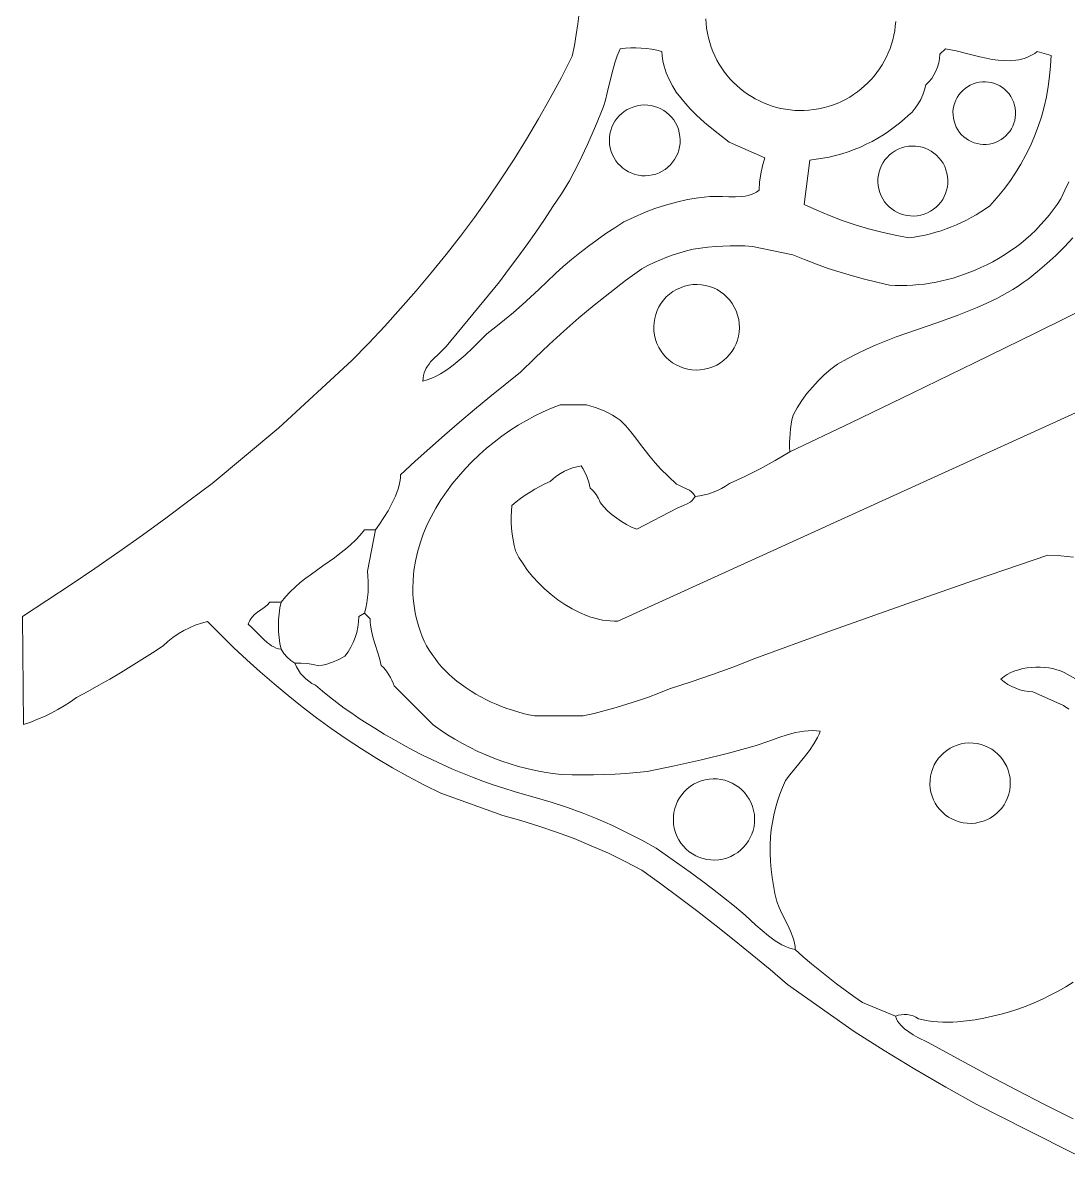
# Model space of a CAD drawing. Header units: inches. Extents: x 37.5 to 70.3, y 17.4 to 61.6.
# Drawn here: x 37.5 to 49.72, y 20.07 to 33.29 of the extents above; entities that cross this region are included whole.
import ezdxf

# ---------------------------------------------------------------- set-up
doc = ezdxf.new("R2010")
doc.units = ezdxf.units.IN
doc.header["$MEASUREMENT"] = 0
doc.layers.add('10_CLOSED_AREAS', color=7, linetype='CONTINUOUS', lineweight=18)
doc.layers.add('20_EXACT_CIRCLES', color=7, linetype='CONTINUOUS', lineweight=18)

msp = doc.modelspace()

# ---------------------------------------------------------------- linework, layer by layer
at = {"layer": '10_CLOSED_AREAS'}
for points in [[(44.006, 33.406), (43.991, 33.28), (43.972, 33.154), (43.95, 33.029), (43.924, 32.904), (43.798, 32.655), (43.667, 32.41), (43.531, 32.169), (43.39, 31.932), (43.245, 31.698), (43.095, 31.468), (42.941, 31.242), (42.782, 31.019), (42.618, 30.799), (42.45, 30.583), (42.278, 30.37), (42.101, 30.159), (41.919, 29.952), (41.733, 29.747), (41.542, 29.545), (41.347, 29.346), (40.495, 28.56), (39.715, 27.91), (39.445, 27.706), (39.173, 27.505), (38.9, 27.306), (38.624, 27.11), (38.346, 26.917), (38.066, 26.727), (37.784, 26.54), (37.5, 26.356), (37.512, 25.093), (37.595, 25.121), (37.676, 25.153), (37.756, 25.187), (37.835, 25.225), (37.912, 25.267), (37.987, 25.311), (38.06, 25.359), (38.132, 25.409), (38.261, 25.479), (38.39, 25.55), (38.518, 25.622), (38.645, 25.697), (38.77, 25.773), (38.895, 25.851), (39.019, 25.93), (39.142, 26.011), (39.198, 26.062), (39.257, 26.108), (39.319, 26.151), (39.383, 26.189), (39.45, 26.222), (39.519, 26.252), (39.59, 26.276), (39.663, 26.295), (39.813, 26.143), (39.966, 25.994), (40.121, 25.849), (40.279, 25.706), (40.439, 25.567), (40.603, 25.431), (40.768, 25.298), (40.937, 25.17), (41.109, 25.045), (41.283, 24.924), (41.46, 24.808), (41.64, 24.695), (41.823, 24.587), (42.009, 24.483), (42.197, 24.384), (42.389, 24.29), (43.114, 24.027), (43.325, 23.97), (43.534, 23.906), (43.741, 23.836), (43.946, 23.759), (44.148, 23.676), (44.348, 23.587), (44.545, 23.491), (44.739, 23.39), (44.959, 23.232), (45.176, 23.071), (45.393, 22.907), (45.607, 22.741), (45.819, 22.573), (46.029, 22.402), (46.237, 22.228), (46.443, 22.053), (47.219, 21.503), (47.573, 21.281), (47.93, 21.066), (48.291, 20.856), (48.656, 20.652), (49.232, 20.358), (49.811, 20.069)], [(49.78, 20.483), (49.447, 20.651), (49.116, 20.821), (48.786, 20.994), (48.079, 21.381), (47.967, 21.436), (47.911, 21.466), (47.858, 21.5), (47.808, 21.537), (47.786, 21.558), (47.765, 21.58), (47.746, 21.603), (47.729, 21.627), (47.714, 21.654), (47.703, 21.682), (47.319, 21.844), (47.216, 21.915), (47.115, 21.988), (47.014, 22.063), (46.915, 22.139), (46.818, 22.217), (46.721, 22.297), (46.626, 22.378), (46.533, 22.461), (46.495, 22.47), (46.456, 22.482), (46.417, 22.498), (46.377, 22.518), (46.338, 22.541), (46.298, 22.566), (46.22, 22.622), (46.144, 22.684), (46.073, 22.747), (45.947, 22.866), (45.822, 22.969), (45.694, 23.071), (45.566, 23.171), (45.436, 23.27), (45.305, 23.366), (45.173, 23.462), (45.04, 23.555), (44.906, 23.647), (44.738, 23.741), (44.567, 23.828), (44.394, 23.911), (44.218, 23.988), (44.04, 24.06), (43.86, 24.126), (43.677, 24.186), (43.493, 24.241), (43.369, 24.274), (43.246, 24.31), (43.124, 24.348), (43.002, 24.388), (42.881, 24.431), (42.761, 24.475), (42.642, 24.523), (42.524, 24.572), (42.407, 24.624), (42.291, 24.678), (42.176, 24.734), (42.062, 24.793), (41.95, 24.853), (41.838, 24.916), (41.727, 24.981), (41.618, 25.049), (41.526, 25.105), (41.436, 25.163), (41.347, 25.223), (41.26, 25.285), (41.173, 25.349), (41.089, 25.415), (41.005, 25.483), (40.924, 25.552), (40.883, 25.573), (40.846, 25.597), (40.81, 25.625), (40.778, 25.656), (40.75, 25.69), (40.724, 25.727), (40.702, 25.766), (40.684, 25.808), (40.637, 25.841), (40.594, 25.88), (40.555, 25.923), (40.522, 25.971), (40.492, 25.977), (40.464, 25.986), (40.437, 25.999), (40.411, 26.013), (40.386, 26.03), (40.362, 26.048), (40.315, 26.089), (40.227, 26.179), (40.182, 26.223), (40.135, 26.263), (40.144, 26.286), (40.155, 26.307), (40.167, 26.327), (40.181, 26.344), (40.212, 26.376), (40.247, 26.404), (40.322, 26.458), (40.358, 26.488), (40.392, 26.522), (40.522, 26.523), (40.572, 26.585), (40.627, 26.644), (40.685, 26.699), (40.746, 26.752), (40.81, 26.802), (40.876, 26.851), (41.011, 26.946), (41.145, 27.041), (41.21, 27.09), (41.274, 27.141), (41.335, 27.193), (41.393, 27.248), (41.447, 27.306), (41.497, 27.368), (41.627, 27.368), (41.674, 27.435), (41.724, 27.51), (41.772, 27.591), (41.818, 27.675), (41.858, 27.76), (41.875, 27.804), (41.89, 27.846), (41.902, 27.889), (41.911, 27.93), (41.917, 27.971), (41.919, 28.011), (42.088, 28.168), (42.259, 28.322), (42.432, 28.475), (42.606, 28.626), (42.783, 28.774), (42.96, 28.921), (43.14, 29.066), (43.321, 29.209), (43.486, 29.373), (43.655, 29.533), (43.828, 29.69), (44.003, 29.843), (44.182, 29.993), (44.364, 30.138), (44.549, 30.28), (44.737, 30.418), (44.809, 30.455), (44.881, 30.491), (44.955, 30.523), (45.03, 30.554), (45.106, 30.581), (45.183, 30.606), (45.261, 30.628), (45.34, 30.647), (45.425, 30.66), (45.511, 30.67), (45.598, 30.678), (45.684, 30.683), (45.771, 30.686), (45.857, 30.687), (45.944, 30.685), (46.031, 30.68), (46.503, 30.581), (46.64, 30.525), (46.779, 30.472), (46.918, 30.423), (47.059, 30.377), (47.201, 30.334), (47.343, 30.295), (47.487, 30.26), (47.632, 30.228), (47.701, 30.224), (47.77, 30.223), (47.838, 30.224), (47.907, 30.227), (47.975, 30.233), (48.043, 30.24), (48.111, 30.25), (48.179, 30.262), (48.246, 30.276), (48.312, 30.292), (48.379, 30.31), (48.444, 30.33), (48.509, 30.353), (48.573, 30.377), (48.637, 30.403), (48.7, 30.432), (48.771, 30.465), (48.841, 30.5), (48.91, 30.538), (48.977, 30.579), (49.042, 30.622), (49.106, 30.667), (49.168, 30.715), (49.228, 30.764), (49.286, 30.816), (49.343, 30.87), (49.397, 30.927), (49.449, 30.985), (49.499, 31.045), (49.547, 31.107), (49.593, 31.171), (49.636, 31.237), (49.684, 31.335), (49.731, 31.434)], [(49.731, 31.434), (49.684, 31.335), (49.636, 31.237), (49.593, 31.171), (49.547, 31.107), (49.499, 31.045), (49.449, 30.985), (49.397, 30.927), (49.343, 30.87), (49.286, 30.816), (49.228, 30.764), (49.168, 30.715), (49.106, 30.667), (49.042, 30.622), (48.977, 30.579), (48.91, 30.538), (48.841, 30.5), (48.771, 30.465), (48.7, 30.432), (48.637, 30.403), (48.573, 30.377), (48.509, 30.353), (48.444, 30.33), (48.379, 30.31), (48.312, 30.292), (48.246, 30.276), (48.179, 30.262), (48.111, 30.25), (48.043, 30.24), (47.975, 30.233), (47.907, 30.227), (47.838, 30.224), (47.77, 30.223), (47.701, 30.224), (47.632, 30.228), (47.487, 30.26), (47.343, 30.295), (47.201, 30.334), (47.059, 30.377), (46.918, 30.423), (46.779, 30.472), (46.64, 30.525), (46.503, 30.581), (46.031, 30.68), (45.944, 30.685), (45.857, 30.687), (45.771, 30.686), (45.684, 30.683), (45.598, 30.678), (45.511, 30.67), (45.425, 30.66), (45.34, 30.647), (45.261, 30.628), (45.183, 30.606), (45.106, 30.581), (45.03, 30.554), (44.955, 30.523), (44.881, 30.491), (44.809, 30.455), (44.737, 30.418), (44.549, 30.28), (44.364, 30.138), (44.182, 29.993), (44.003, 29.843), (43.828, 29.69), (43.655, 29.533), (43.486, 29.373), (43.321, 29.209), (43.14, 29.066), (42.96, 28.921), (42.783, 28.774), (42.606, 28.626), (42.432, 28.475), (42.259, 28.322), (42.088, 28.168), (41.919, 28.011), (41.917, 27.971), (41.911, 27.93), (41.902, 27.889), (41.89, 27.846), (41.875, 27.804), (41.858, 27.76), (41.818, 27.675), (41.772, 27.591), (41.724, 27.51), (41.674, 27.435), (41.627, 27.368), (41.53, 26.886), (41.537, 26.824), (41.54, 26.762), (41.541, 26.7), (41.538, 26.638), (41.532, 26.576), (41.524, 26.514), (41.512, 26.453), (41.497, 26.393), (41.562, 26.328), (41.563, 26.291), (41.566, 26.255), (41.578, 26.186), (41.595, 26.118), (41.615, 26.051), (41.658, 25.919), (41.677, 25.851), (41.692, 25.782), (41.717, 25.757), (41.741, 25.73), (41.763, 25.702), (41.783, 25.673), (41.801, 25.642), (41.817, 25.61), (41.831, 25.577), (41.843, 25.544), (42.298, 25.088), (42.381, 25.029), (42.466, 24.973), (42.553, 24.92), (42.641, 24.87), (42.731, 24.822), (42.822, 24.778), (42.915, 24.737), (43.009, 24.699), (43.104, 24.664), (43.201, 24.632), (43.298, 24.603), (43.396, 24.578), (43.496, 24.556), (43.596, 24.537), (43.696, 24.521), (43.798, 24.509), (43.924, 24.505), (44.049, 24.503), (44.175, 24.504), (44.301, 24.507), (44.426, 24.512), (44.552, 24.52), (44.677, 24.53), (44.802, 24.543), (45.12, 24.608), (45.436, 24.679), (45.75, 24.757), (46.063, 24.842), (46.245, 24.907), (46.341, 24.941), (46.439, 24.971), (46.537, 24.997), (46.586, 25.006), (46.635, 25.014), (46.684, 25.019), (46.732, 25.021), (46.779, 25.02), (46.825, 25.015), (46.81, 24.978), (46.791, 24.94), (46.748, 24.865), (46.697, 24.79), (46.642, 24.716), (46.525, 24.572), (46.469, 24.503), (46.417, 24.436), (46.384, 24.357), (46.353, 24.277), (46.326, 24.196), (46.303, 24.114), (46.283, 24.032), (46.266, 23.948), (46.252, 23.864), (46.242, 23.779), (46.239, 23.684), (46.239, 23.588), (46.243, 23.493), (46.251, 23.399), (46.262, 23.304), (46.276, 23.21), (46.294, 23.117), (46.316, 23.024), (46.343, 22.954), (46.375, 22.885), (46.445, 22.747), (46.477, 22.678), (46.504, 22.608), (46.515, 22.572), (46.524, 22.536), (46.53, 22.499), (46.533, 22.461), (46.626, 22.378), (46.721, 22.297), (46.818, 22.217), (46.915, 22.139), (47.014, 22.063), (47.115, 21.988), (47.216, 21.915), (47.319, 21.844), (47.703, 21.682), (47.736, 21.694), (47.771, 21.701), (47.806, 21.704), (47.841, 21.703), (47.875, 21.696), (47.909, 21.686), (47.941, 21.671), (47.971, 21.652), (48.028, 21.64), (48.085, 21.631), (48.142, 21.623), (48.2, 21.618), (48.257, 21.615), (48.315, 21.613), (48.373, 21.614), (48.43, 21.617), (48.533, 21.628), (48.636, 21.642), (48.738, 21.66), (48.838, 21.682), (48.938, 21.707), (49.037, 21.735), (49.135, 21.767), (49.232, 21.802), (49.327, 21.841), (49.421, 21.883), (49.513, 21.928), (49.604, 21.976), (49.694, 22.028), (49.781, 22.083)], [(49.783, 27.046), (49.635, 27.062), (49.485, 27.071), (48.626, 26.778), (47.769, 26.479), (46.914, 26.175), (46.06, 25.864), (45.814, 25.767), (45.565, 25.676), (45.315, 25.59), (45.062, 25.51), (44.939, 25.46), (44.815, 25.413), (44.69, 25.369), (44.564, 25.328), (44.437, 25.29), (44.31, 25.254), (44.181, 25.222), (44.052, 25.193), (43.484, 25.194), (43.419, 25.207), (43.353, 25.222), (43.289, 25.239), (43.225, 25.258), (43.161, 25.279), (43.099, 25.303), (43.037, 25.328), (42.976, 25.355), (42.916, 25.384), (42.857, 25.415), (42.799, 25.448), (42.743, 25.483), (42.687, 25.519), (42.632, 25.558), (42.578, 25.598), (42.526, 25.64), (42.482, 25.681), (42.439, 25.724), (42.398, 25.768), (42.359, 25.814), (42.322, 25.862), (42.287, 25.911), (42.253, 25.961), (42.222, 26.012), (42.196, 26.067), (42.172, 26.122), (42.151, 26.177), (42.133, 26.232), (42.116, 26.287), (42.102, 26.343), (42.09, 26.398), (42.08, 26.453), (42.072, 26.508), (42.066, 26.564), (42.063, 26.619), (42.061, 26.674), (42.064, 26.783), (42.074, 26.892), (42.091, 27), (42.115, 27.107), (42.146, 27.213), (42.184, 27.317), (42.227, 27.42), (42.276, 27.521), (42.33, 27.62), (42.39, 27.716), (42.454, 27.811), (42.523, 27.903), (42.596, 27.992), (42.673, 28.079), (42.753, 28.162), (42.837, 28.243), (42.923, 28.32), (43.012, 28.393), (43.104, 28.462), (43.197, 28.528), (43.293, 28.589), (43.389, 28.646), (43.487, 28.699), (43.585, 28.747), (43.684, 28.79), (43.784, 28.828), (44.091, 28.827), (44.144, 28.813), (44.196, 28.797), (44.247, 28.778), (44.297, 28.757), (44.346, 28.734), (44.394, 28.708), (44.44, 28.68), (44.486, 28.649), (44.551, 28.582), (44.611, 28.511), (44.668, 28.439), (44.724, 28.366), (44.779, 28.293), (44.835, 28.22), (44.895, 28.149), (44.958, 28.081), (45.143, 27.901), (45.178, 27.884), (45.21, 27.87), (45.269, 27.844), (45.296, 27.829), (45.32, 27.811), (45.343, 27.787), (45.363, 27.758), (45.417, 27.765), (45.47, 27.775), (45.522, 27.789), (45.573, 27.807), (45.622, 27.827), (45.67, 27.851), (45.717, 27.879), (45.762, 27.909), (45.943, 27.992), (46.121, 28.081), (46.296, 28.176), (46.468, 28.277), (46.465, 28.332), (46.465, 28.386), (46.467, 28.44), (46.471, 28.494), (46.476, 28.547), (46.484, 28.601), (46.494, 28.654), (46.506, 28.707), (46.556, 28.794), (46.61, 28.878), (46.669, 28.959), (46.733, 29.036), (46.8, 29.109), (46.872, 29.178), (46.948, 29.243), (47.028, 29.304), (47.138, 29.367), (47.251, 29.425), (47.365, 29.479), (47.48, 29.529), (47.596, 29.577), (47.713, 29.621), (47.949, 29.706), (48.186, 29.788), (48.423, 29.873), (48.54, 29.918), (48.657, 29.966), (48.773, 30.017), (48.887, 30.071), (48.952, 30.105), (49.015, 30.14), (49.076, 30.177), (49.137, 30.216), (49.195, 30.256), (49.253, 30.298), (49.365, 30.386), (49.473, 30.479), (49.577, 30.575), (49.678, 30.676), (49.777, 30.78)], [(49.777, 30.78), (49.678, 30.676), (49.577, 30.575), (49.473, 30.479), (49.365, 30.386), (49.253, 30.298), (49.195, 30.256), (49.137, 30.216), (49.076, 30.177), (49.015, 30.14), (48.952, 30.105), (48.887, 30.071), (48.773, 30.017), (48.657, 29.966), (48.54, 29.918), (48.423, 29.873), (48.186, 29.788), (47.949, 29.706), (47.713, 29.621), (47.596, 29.577), (47.48, 29.529), (47.365, 29.479), (47.251, 29.425), (47.138, 29.367), (47.028, 29.304), (46.948, 29.243), (46.872, 29.178), (46.8, 29.109), (46.733, 29.036), (46.669, 28.959), (46.61, 28.878), (46.556, 28.794), (46.506, 28.707), (46.494, 28.654), (46.484, 28.601), (46.476, 28.547), (46.471, 28.494), (46.467, 28.44), (46.465, 28.386), (46.465, 28.332), (46.468, 28.277), (47.189, 28.623), (47.908, 28.97), (48.627, 29.32), (49.345, 29.671), (50.062, 30.024)], [(50.062, 30.024), (49.345, 29.671), (48.627, 29.32), (47.908, 28.97), (47.189, 28.623), (46.468, 28.277), (46.296, 28.176), (46.121, 28.081), (45.943, 27.992), (45.762, 27.909), (45.717, 27.879), (45.67, 27.851), (45.622, 27.827), (45.573, 27.807), (45.522, 27.789), (45.47, 27.775), (45.417, 27.765), (45.363, 27.758), (45.344, 27.729), (45.324, 27.707), (45.302, 27.689), (45.278, 27.675), (45.224, 27.651), (45.159, 27.623), (44.681, 27.374), (44.619, 27.4), (44.559, 27.43), (44.501, 27.464), (44.446, 27.502), (44.393, 27.543), (44.343, 27.587), (44.295, 27.635), (44.251, 27.686), (44.242, 27.711), (44.231, 27.734), (44.205, 27.779), (44.172, 27.82), (44.154, 27.838), (44.134, 27.855), (44.127, 27.89), (44.119, 27.924), (44.096, 27.991), (44.066, 28.055), (44.049, 28.085), (44.03, 28.115), (43.979, 28.104), (43.929, 28.09), (43.881, 28.072), (43.834, 28.051), (43.789, 28.026), (43.746, 27.998), (43.705, 27.967), (43.666, 27.933), (43.605, 27.905), (43.546, 27.875), (43.488, 27.843), (43.432, 27.809), (43.376, 27.772), (43.322, 27.734), (43.27, 27.694), (43.219, 27.652), (43.214, 27.585), (43.212, 27.518), (43.213, 27.451), (43.217, 27.385), (43.224, 27.318), (43.233, 27.252), (43.245, 27.186), (43.261, 27.121), (43.302, 27.045), (43.35, 26.969), (43.404, 26.893), (43.465, 26.819), (43.531, 26.747), (43.601, 26.678), (43.677, 26.612), (43.756, 26.551), (43.838, 26.494), (43.923, 26.444), (44.01, 26.4), (44.099, 26.362), (44.143, 26.347), (44.188, 26.333), (44.233, 26.322), (44.279, 26.313), (44.324, 26.306), (44.369, 26.302), (44.414, 26.3), (44.459, 26.3), (49.893, 28.772)], [(49.893, 28.772), (44.459, 26.3), (44.414, 26.3), (44.369, 26.302), (44.324, 26.306), (44.279, 26.313), (44.233, 26.322), (44.188, 26.333), (44.143, 26.347), (44.099, 26.362), (44.01, 26.4), (43.923, 26.444), (43.838, 26.494), (43.756, 26.551), (43.677, 26.612), (43.601, 26.678), (43.531, 26.747), (43.465, 26.819), (43.404, 26.893), (43.35, 26.969), (43.302, 27.045), (43.261, 27.121), (43.245, 27.186), (43.233, 27.252), (43.224, 27.318), (43.217, 27.385), (43.213, 27.451), (43.212, 27.518), (43.214, 27.585), (43.219, 27.652), (43.27, 27.694), (43.322, 27.734), (43.376, 27.772), (43.432, 27.809), (43.488, 27.843), (43.546, 27.875), (43.605, 27.905), (43.666, 27.933), (43.705, 27.967), (43.746, 27.998), (43.789, 28.026), (43.834, 28.051), (43.881, 28.072), (43.929, 28.09), (43.979, 28.104), (44.03, 28.115), (44.049, 28.085), (44.066, 28.055), (44.096, 27.991), (44.119, 27.924), (44.127, 27.89), (44.134, 27.855), (44.154, 27.838), (44.172, 27.82), (44.205, 27.779), (44.231, 27.734), (44.242, 27.711), (44.251, 27.686), (44.295, 27.635), (44.343, 27.587), (44.393, 27.543), (44.446, 27.502), (44.501, 27.464), (44.559, 27.43), (44.619, 27.4), (44.681, 27.374), (45.159, 27.623), (45.224, 27.651), (45.278, 27.675), (45.302, 27.689), (45.324, 27.707), (45.344, 27.729), (45.363, 27.758), (45.343, 27.787), (45.32, 27.811), (45.296, 27.829), (45.269, 27.844), (45.21, 27.87), (45.178, 27.884), (45.143, 27.901), (44.958, 28.081), (44.895, 28.149), (44.835, 28.22), (44.779, 28.293), (44.724, 28.366), (44.668, 28.439), (44.611, 28.511), (44.551, 28.582), (44.486, 28.649), (44.44, 28.68), (44.394, 28.708), (44.346, 28.734), (44.297, 28.757), (44.247, 28.778), (44.196, 28.797), (44.144, 28.813), (44.091, 28.827), (43.784, 28.828), (43.684, 28.79), (43.585, 28.747), (43.487, 28.699), (43.389, 28.646), (43.293, 28.589), (43.197, 28.528), (43.104, 28.462), (43.012, 28.393), (42.923, 28.32), (42.837, 28.243), (42.753, 28.162), (42.673, 28.079), (42.596, 27.992), (42.523, 27.903), (42.454, 27.811), (42.39, 27.716), (42.33, 27.62), (42.276, 27.521), (42.227, 27.42), (42.184, 27.317), (42.146, 27.213), (42.115, 27.107), (42.091, 27), (42.074, 26.892), (42.064, 26.783), (42.061, 26.674), (42.063, 26.619), (42.066, 26.564), (42.072, 26.508), (42.08, 26.453), (42.09, 26.398), (42.102, 26.343), (42.116, 26.287), (42.133, 26.232), (42.151, 26.177), (42.172, 26.122), (42.196, 26.067), (42.222, 26.012), (42.253, 25.961), (42.287, 25.911), (42.322, 25.862), (42.359, 25.814), (42.398, 25.768), (42.439, 25.724), (42.482, 25.681), (42.526, 25.64), (42.578, 25.598), (42.632, 25.558), (42.687, 25.519), (42.743, 25.483), (42.799, 25.448), (42.857, 25.415), (42.916, 25.384), (42.976, 25.355), (43.037, 25.328), (43.099, 25.303), (43.161, 25.279), (43.225, 25.258), (43.289, 25.239), (43.353, 25.222), (43.419, 25.207), (43.484, 25.194), (44.052, 25.193), (44.181, 25.222), (44.31, 25.254), (44.437, 25.29), (44.564, 25.328), (44.69, 25.369), (44.815, 25.413), (44.939, 25.46), (45.062, 25.51), (45.315, 25.59), (45.565, 25.676), (45.814, 25.767), (46.06, 25.864), (46.914, 26.175), (47.769, 26.479), (48.626, 26.778), (49.485, 27.071), (49.635, 27.062), (49.783, 27.046)], [(49.942, 25.553), (49.674, 25.701), (49.633, 25.718), (49.589, 25.733), (49.543, 25.745), (49.495, 25.754), (49.446, 25.76), (49.396, 25.763), (49.345, 25.763), (49.294, 25.76), (49.243, 25.754), (49.193, 25.745), (49.145, 25.733), (49.098, 25.718), (49.053, 25.699), (49.011, 25.677), (48.973, 25.652), (48.937, 25.624), (48.976, 25.591), (49.018, 25.561), (49.063, 25.536), (49.109, 25.515), (49.157, 25.498), (49.207, 25.486), (49.257, 25.478), (49.309, 25.475), (49.667, 25.313), (49.731, 25.273)], [(49.731, 25.273), (49.667, 25.313), (49.309, 25.475), (49.257, 25.478), (49.207, 25.486), (49.157, 25.498), (49.109, 25.515), (49.063, 25.536), (49.018, 25.561), (48.976, 25.591), (48.937, 25.624), (48.973, 25.652), (49.011, 25.677), (49.053, 25.699), (49.098, 25.718), (49.145, 25.733), (49.193, 25.745), (49.243, 25.754), (49.294, 25.76), (49.345, 25.763), (49.396, 25.763), (49.446, 25.76), (49.495, 25.754), (49.543, 25.745), (49.589, 25.733), (49.633, 25.718), (49.674, 25.701), (49.942, 25.553)], [(49.781, 22.083), (49.694, 22.028), (49.604, 21.976), (49.513, 21.928), (49.421, 21.883), (49.327, 21.841), (49.232, 21.802), (49.135, 21.767), (49.037, 21.735), (48.938, 21.707), (48.838, 21.682), (48.738, 21.66), (48.636, 21.642), (48.533, 21.628), (48.43, 21.617), (48.373, 21.614), (48.315, 21.613), (48.257, 21.615), (48.2, 21.618), (48.142, 21.623), (48.085, 21.631), (48.028, 21.64), (47.971, 21.652), (47.941, 21.671), (47.909, 21.686), (47.875, 21.696), (47.841, 21.703), (47.806, 21.704), (47.771, 21.701), (47.736, 21.694), (47.703, 21.682), (47.714, 21.654), (47.729, 21.627), (47.746, 21.603), (47.765, 21.58), (47.786, 21.558), (47.808, 21.537), (47.858, 21.5), (47.911, 21.466), (47.967, 21.436), (48.079, 21.381), (48.786, 20.994), (49.116, 20.821), (49.447, 20.651), (49.78, 20.483)]]:
    msp.add_lwpolyline(points, dxfattribs=at)
for points in [[(44.287, 32.303), (44.313, 32.388), (44.335, 32.475), (44.376, 32.651), (44.398, 32.738), (44.422, 32.824), (44.451, 32.907), (44.486, 32.989), (44.547, 32.996), (44.609, 32.999), (44.67, 33), (44.731, 32.997), (44.792, 32.992), (44.853, 32.983), (44.914, 32.971), (44.973, 32.956), (44.976, 32.912), (44.981, 32.87), (44.989, 32.828), (44.999, 32.786), (45.01, 32.746), (45.024, 32.706), (45.057, 32.629), (45.096, 32.555), (45.142, 32.483), (45.193, 32.414), (45.248, 32.348), (45.307, 32.284), (45.369, 32.222), (45.433, 32.163), (45.499, 32.105), (45.632, 31.997), (45.761, 31.897), (46.175, 31.713), (46.149, 31.62), (46.129, 31.526), (46.116, 31.431), (46.11, 31.335), (46.081, 31.315), (46.049, 31.299), (46.016, 31.286), (45.981, 31.275), (45.946, 31.268), (45.909, 31.262), (45.834, 31.257), (45.757, 31.258), (45.68, 31.261), (45.604, 31.264), (45.532, 31.264), (45.401, 31.248), (45.271, 31.226), (45.143, 31.198), (45.016, 31.163), (44.891, 31.123), (44.769, 31.076), (44.648, 31.023), (44.53, 30.965), (44.423, 30.898), (44.319, 30.829), (44.215, 30.757), (44.114, 30.683), (44.015, 30.606), (43.917, 30.527), (43.821, 30.446), (43.728, 30.362), (43.633, 30.268), (43.536, 30.176), (43.438, 30.085), (43.338, 29.996), (43.237, 29.908), (43.135, 29.822), (43.031, 29.738), (42.926, 29.656), (42.762, 29.494), (42.673, 29.41), (42.581, 29.329), (42.533, 29.291), (42.485, 29.255), (42.435, 29.221), (42.385, 29.19), (42.335, 29.162), (42.283, 29.138), (42.231, 29.119), (42.179, 29.104), (42.181, 29.138), (42.187, 29.17), (42.195, 29.2), (42.205, 29.228), (42.219, 29.255), (42.234, 29.281), (42.251, 29.305), (42.27, 29.329), (42.311, 29.374), (42.356, 29.418), (42.403, 29.462), (42.451, 29.509), (43.074, 30.264), (43.182, 30.408), (43.289, 30.553), (43.395, 30.699), (43.498, 30.846), (43.6, 30.995), (43.7, 31.144), (43.798, 31.295), (43.894, 31.447), (44.001, 31.657), (44.102, 31.87), (44.197, 32.085)], [(48.222, 32.924), (48.287, 32.989), (48.35, 32.978), (48.415, 32.963), (48.551, 32.93), (48.691, 32.895), (48.762, 32.879), (48.833, 32.865), (48.904, 32.855), (48.974, 32.85), (49.043, 32.849), (49.111, 32.855), (49.144, 32.86), (49.177, 32.867), (49.209, 32.876), (49.24, 32.888), (49.271, 32.901), (49.301, 32.917), (49.331, 32.935), (49.36, 32.956), (49.522, 32.911), (49.517, 32.788), (49.506, 32.667), (49.49, 32.547), (49.469, 32.428), (49.441, 32.31), (49.409, 32.194), (49.371, 32.079), (49.329, 31.967), (49.281, 31.856), (49.228, 31.748), (49.17, 31.642), (49.107, 31.539), (49.039, 31.438), (48.967, 31.341), (48.89, 31.246), (48.808, 31.155), (48.755, 31.118), (48.701, 31.082), (48.646, 31.049), (48.59, 31.016), (48.533, 30.986), (48.475, 30.958), (48.417, 30.931), (48.357, 30.907), (48.297, 30.884), (48.236, 30.863), (48.174, 30.844), (48.112, 30.827), (48.049, 30.812), (47.986, 30.8), (47.922, 30.789), (47.858, 30.78), (47.7, 30.809), (47.543, 30.844), (47.387, 30.884), (47.233, 30.93), (47.081, 30.982), (46.931, 31.039), (46.783, 31.101), (46.637, 31.169), (46.702, 31.689), (46.778, 31.698), (46.854, 31.71), (46.93, 31.724), (47.004, 31.742), (47.078, 31.763), (47.15, 31.786), (47.222, 31.812), (47.293, 31.841), (47.362, 31.873), (47.43, 31.907), (47.497, 31.945), (47.562, 31.984), (47.626, 32.027), (47.688, 32.071), (47.749, 32.119), (47.808, 32.169), (47.854, 32.208), (47.897, 32.25), (47.935, 32.296), (47.969, 32.345), (47.999, 32.397), (48.024, 32.451), (48.045, 32.508), (48.06, 32.566), (48.095, 32.603), (48.127, 32.642), (48.154, 32.684), (48.177, 32.729), (48.195, 32.775), (48.209, 32.823), (48.218, 32.873)], [(41.497, 26.393), (41.512, 26.453), (41.524, 26.514), (41.532, 26.576), (41.538, 26.638), (41.541, 26.7), (41.54, 26.762), (41.537, 26.824), (41.53, 26.886), (41.627, 27.368), (41.497, 27.368), (41.447, 27.306), (41.393, 27.248), (41.335, 27.193), (41.274, 27.141), (41.21, 27.09), (41.145, 27.041), (41.011, 26.946), (40.876, 26.851), (40.81, 26.802), (40.746, 26.752), (40.685, 26.699), (40.627, 26.644), (40.572, 26.585), (40.522, 26.523), (40.508, 26.454), (40.498, 26.385), (40.492, 26.316), (40.49, 26.247), (40.492, 26.177), (40.498, 26.108), (40.508, 26.039), (40.522, 25.971), (40.555, 25.923), (40.594, 25.88), (40.637, 25.841), (40.684, 25.808), (40.755, 25.81), (40.825, 25.806), (40.895, 25.795), (40.963, 25.778), (41.004, 25.785), (41.043, 25.795), (41.121, 25.82), (41.196, 25.852), (41.232, 25.87), (41.268, 25.891), (41.304, 25.942), (41.336, 25.995), (41.364, 26.051), (41.387, 26.109), (41.406, 26.168), (41.419, 26.229), (41.428, 26.291), (41.432, 26.353)], [(40.522, 25.971), (40.508, 26.039), (40.498, 26.108), (40.492, 26.177), (40.49, 26.247), (40.492, 26.316), (40.498, 26.385), (40.508, 26.454), (40.522, 26.523), (40.392, 26.522), (40.358, 26.488), (40.322, 26.458), (40.247, 26.404), (40.212, 26.376), (40.181, 26.344), (40.167, 26.327), (40.155, 26.307), (40.144, 26.286), (40.135, 26.263), (40.182, 26.223), (40.227, 26.179), (40.315, 26.089), (40.362, 26.048), (40.386, 26.03), (40.411, 26.013), (40.437, 25.999), (40.464, 25.986), (40.492, 25.977)], [(46.533, 22.461), (46.53, 22.499), (46.524, 22.536), (46.515, 22.572), (46.504, 22.608), (46.477, 22.678), (46.445, 22.747), (46.375, 22.885), (46.343, 22.954), (46.316, 23.024), (46.294, 23.117), (46.276, 23.21), (46.262, 23.304), (46.251, 23.399), (46.243, 23.493), (46.239, 23.588), (46.239, 23.684), (46.242, 23.779), (46.252, 23.864), (46.266, 23.948), (46.283, 24.032), (46.303, 24.114), (46.326, 24.196), (46.353, 24.277), (46.384, 24.357), (46.417, 24.436), (46.469, 24.503), (46.525, 24.572), (46.642, 24.716), (46.697, 24.79), (46.748, 24.865), (46.791, 24.94), (46.81, 24.978), (46.825, 25.015), (46.779, 25.02), (46.732, 25.021), (46.684, 25.019), (46.635, 25.014), (46.586, 25.006), (46.537, 24.997), (46.439, 24.971), (46.341, 24.941), (46.245, 24.907), (46.063, 24.842), (45.75, 24.757), (45.436, 24.679), (45.12, 24.608), (44.802, 24.543), (44.677, 24.53), (44.552, 24.52), (44.426, 24.512), (44.301, 24.507), (44.175, 24.504), (44.049, 24.503), (43.924, 24.505), (43.798, 24.509), (43.696, 24.521), (43.596, 24.537), (43.496, 24.556), (43.396, 24.578), (43.298, 24.603), (43.201, 24.632), (43.104, 24.664), (43.009, 24.699), (42.915, 24.737), (42.822, 24.778), (42.731, 24.822), (42.641, 24.87), (42.553, 24.92), (42.466, 24.973), (42.381, 25.029), (42.298, 25.088), (41.843, 25.544), (41.831, 25.577), (41.817, 25.61), (41.801, 25.642), (41.783, 25.673), (41.763, 25.702), (41.741, 25.73), (41.717, 25.757), (41.692, 25.782), (41.677, 25.851), (41.658, 25.919), (41.615, 26.051), (41.595, 26.118), (41.578, 26.186), (41.566, 26.255), (41.563, 26.291), (41.562, 26.328), (41.497, 26.393), (41.432, 26.353), (41.428, 26.291), (41.419, 26.229), (41.406, 26.168), (41.387, 26.109), (41.364, 26.051), (41.336, 25.995), (41.304, 25.942), (41.268, 25.891), (41.232, 25.87), (41.196, 25.852), (41.121, 25.82), (41.043, 25.795), (41.004, 25.785), (40.963, 25.778), (40.895, 25.795), (40.825, 25.806), (40.755, 25.81), (40.684, 25.808), (40.702, 25.766), (40.724, 25.727), (40.75, 25.69), (40.778, 25.656), (40.81, 25.625), (40.846, 25.597), (40.883, 25.573), (40.924, 25.552), (41.005, 25.483), (41.089, 25.415), (41.173, 25.349), (41.26, 25.285), (41.347, 25.223), (41.436, 25.163), (41.526, 25.105), (41.618, 25.049), (41.727, 24.981), (41.838, 24.916), (41.95, 24.853), (42.062, 24.793), (42.176, 24.734), (42.291, 24.678), (42.407, 24.624), (42.524, 24.572), (42.642, 24.523), (42.761, 24.475), (42.881, 24.431), (43.002, 24.388), (43.124, 24.348), (43.246, 24.31), (43.369, 24.274), (43.493, 24.241), (43.677, 24.186), (43.86, 24.126), (44.04, 24.06), (44.218, 23.988), (44.394, 23.911), (44.567, 23.828), (44.738, 23.741), (44.906, 23.647), (45.04, 23.555), (45.173, 23.462), (45.305, 23.366), (45.436, 23.27), (45.566, 23.171), (45.694, 23.071), (45.822, 22.969), (45.947, 22.866), (46.073, 22.747), (46.144, 22.684), (46.22, 22.622), (46.298, 22.566), (46.338, 22.541), (46.377, 22.518), (46.417, 22.498), (46.456, 22.482), (46.495, 22.47)]]:
    msp.add_lwpolyline(points, close=True, dxfattribs=at)
at = {"layer": '20_EXACT_CIRCLES'}
msp.add_lwpolyline([(47.707, 33.308), (47.702, 33.254), (47.695, 33.2), (47.685, 33.147), (47.672, 33.094), (47.657, 33.043), (47.64, 32.992), (47.62, 32.942), (47.598, 32.894), (47.573, 32.846), (47.547, 32.8), (47.518, 32.755), (47.487, 32.712), (47.454, 32.67), (47.419, 32.63), (47.382, 32.591), (47.343, 32.554), (47.302, 32.519), (47.259, 32.486), (47.215, 32.454), (47.169, 32.425), (47.121, 32.398), (47.072, 32.373), (47.021, 32.351), (46.969, 32.331), (46.915, 32.314), (46.86, 32.299), (46.804, 32.287), (46.748, 32.278), (46.692, 32.271), (46.637, 32.268), (46.581, 32.267), (46.527, 32.269), (46.472, 32.274), (46.419, 32.282), (46.365, 32.292), (46.313, 32.304), (46.262, 32.319), (46.211, 32.337), (46.161, 32.357), (46.113, 32.379), (46.065, 32.403), (46.019, 32.43), (45.974, 32.459), (45.931, 32.49), (45.889, 32.523), (45.848, 32.558), (45.81, 32.595), (45.773, 32.634), (45.738, 32.675), (45.704, 32.717), (45.673, 32.762), (45.644, 32.808), (45.617, 32.855), (45.592, 32.905), (45.57, 32.956), (45.55, 33.008), (45.532, 33.062), (45.518, 33.117), (45.506, 33.173), (45.496, 33.229), (45.49, 33.285), (45.487, 33.34)], dxfattribs=at)
for points in [[(48.389, 32.142), (48.381, 32.178), (48.377, 32.215), (48.376, 32.251), (48.379, 32.287), (48.386, 32.322), (48.396, 32.356), (48.409, 32.388), (48.425, 32.42), (48.444, 32.449), (48.466, 32.477), (48.49, 32.502), (48.517, 32.525), (48.546, 32.546), (48.578, 32.564), (48.611, 32.579), (48.647, 32.59), (48.684, 32.598), (48.72, 32.602), (48.756, 32.602), (48.792, 32.599), (48.827, 32.593), (48.861, 32.583), (48.894, 32.57), (48.925, 32.554), (48.954, 32.535), (48.982, 32.513), (49.007, 32.488), (49.031, 32.462), (49.051, 32.432), (49.069, 32.401), (49.084, 32.367), (49.095, 32.331), (49.103, 32.295), (49.107, 32.258), (49.108, 32.222), (49.104, 32.186), (49.098, 32.152), (49.088, 32.118), (49.075, 32.085), (49.059, 32.054), (49.04, 32.024), (49.018, 31.997), (48.994, 31.971), (48.967, 31.948), (48.938, 31.927), (48.906, 31.91), (48.872, 31.895), (48.837, 31.883), (48.8, 31.875), (48.764, 31.871), (48.727, 31.871), (48.692, 31.874), (48.657, 31.881), (48.623, 31.891), (48.59, 31.904), (48.559, 31.92), (48.53, 31.939), (48.502, 31.96), (48.476, 31.985), (48.453, 32.012), (48.433, 32.041), (48.415, 32.073), (48.4, 32.106)], [(44.369, 31.83), (44.362, 31.871), (44.359, 31.913), (44.361, 31.954), (44.366, 31.994), (44.375, 32.033), (44.388, 32.071), (44.405, 32.107), (44.425, 32.141), (44.448, 32.174), (44.474, 32.204), (44.503, 32.231), (44.534, 32.256), (44.568, 32.278), (44.605, 32.296), (44.644, 32.311), (44.684, 32.322), (44.726, 32.329), (44.768, 32.332), (44.809, 32.331), (44.849, 32.325), (44.888, 32.316), (44.926, 32.303), (44.962, 32.287), (44.996, 32.267), (45.029, 32.244), (45.059, 32.218), (45.086, 32.189), (45.111, 32.157), (45.133, 32.123), (45.151, 32.087), (45.166, 32.048), (45.177, 32.007), (45.184, 31.965), (45.187, 31.924), (45.185, 31.883), (45.18, 31.843), (45.171, 31.804), (45.158, 31.766), (45.141, 31.73), (45.122, 31.695), (45.099, 31.663), (45.073, 31.633), (45.044, 31.605), (45.012, 31.58), (44.978, 31.559), (44.941, 31.54), (44.903, 31.525), (44.862, 31.514), (44.82, 31.507), (44.779, 31.504), (44.738, 31.506), (44.698, 31.511), (44.658, 31.521), (44.621, 31.534), (44.584, 31.55), (44.55, 31.57), (44.518, 31.593), (44.488, 31.619), (44.46, 31.648), (44.435, 31.679), (44.414, 31.713), (44.395, 31.75), (44.38, 31.789)], [(47.52, 31.311), (47.509, 31.351), (47.502, 31.391), (47.498, 31.432), (47.499, 31.472), (47.504, 31.511), (47.512, 31.55), (47.525, 31.587), (47.54, 31.623), (47.559, 31.658), (47.581, 31.69), (47.606, 31.72), (47.635, 31.748), (47.666, 31.773), (47.7, 31.796), (47.736, 31.815), (47.775, 31.83), (47.815, 31.842), (47.855, 31.849), (47.896, 31.852), (47.936, 31.851), (47.975, 31.847), (48.014, 31.838), (48.051, 31.826), (48.087, 31.81), (48.122, 31.792), (48.154, 31.769), (48.184, 31.744), (48.212, 31.716), (48.237, 31.685), (48.26, 31.651), (48.279, 31.615), (48.294, 31.576), (48.306, 31.536), (48.313, 31.495), (48.316, 31.455), (48.315, 31.415), (48.311, 31.375), (48.302, 31.337), (48.29, 31.299), (48.274, 31.263), (48.256, 31.229), (48.233, 31.197), (48.208, 31.166), (48.18, 31.138), (48.149, 31.113), (48.115, 31.091), (48.079, 31.072), (48.04, 31.056), (48, 31.045), (47.959, 31.038), (47.919, 31.034), (47.879, 31.035), (47.839, 31.04), (47.801, 31.048), (47.763, 31.061), (47.727, 31.076), (47.693, 31.095), (47.661, 31.117), (47.63, 31.142), (47.602, 31.171), (47.577, 31.202), (47.555, 31.236), (47.536, 31.272)], [(44.899, 29.593), (44.887, 29.642), (44.88, 29.692), (44.878, 29.742), (44.881, 29.791), (44.889, 29.838), (44.902, 29.885), (44.918, 29.93), (44.939, 29.974), (44.964, 30.015), (44.993, 30.053), (45.025, 30.089), (45.061, 30.122), (45.101, 30.151), (45.143, 30.176), (45.189, 30.197), (45.237, 30.214), (45.287, 30.227), (45.336, 30.233), (45.386, 30.235), (45.435, 30.232), (45.483, 30.224), (45.529, 30.212), (45.575, 30.195), (45.618, 30.174), (45.659, 30.149), (45.697, 30.121), (45.733, 30.088), (45.766, 30.052), (45.795, 30.013), (45.82, 29.97), (45.842, 29.925), (45.859, 29.877), (45.871, 29.827), (45.878, 29.777), (45.879, 29.728), (45.876, 29.679), (45.869, 29.631), (45.856, 29.584), (45.84, 29.539), (45.819, 29.496), (45.794, 29.455), (45.765, 29.416), (45.732, 29.38), (45.697, 29.348), (45.657, 29.319), (45.615, 29.293), (45.569, 29.272), (45.521, 29.255), (45.471, 29.243), (45.421, 29.236), (45.372, 29.234), (45.323, 29.237), (45.275, 29.245), (45.228, 29.257), (45.183, 29.274), (45.14, 29.295), (45.099, 29.32), (45.06, 29.349), (45.025, 29.381), (44.992, 29.417), (44.963, 29.456), (44.937, 29.499), (44.916, 29.544)], [(48.108, 24.441), (48.114, 24.488), (48.124, 24.535), (48.139, 24.579), (48.158, 24.621), (48.18, 24.66), (48.207, 24.697), (48.236, 24.731), (48.269, 24.762), (48.305, 24.79), (48.343, 24.814), (48.383, 24.835), (48.425, 24.852), (48.47, 24.865), (48.515, 24.873), (48.563, 24.877), (48.611, 24.875), (48.658, 24.87), (48.704, 24.859), (48.749, 24.844), (48.79, 24.825), (48.83, 24.803), (48.867, 24.776), (48.901, 24.747), (48.932, 24.714), (48.96, 24.678), (48.984, 24.64), (49.005, 24.6), (49.022, 24.558), (49.034, 24.513), (49.043, 24.468), (49.046, 24.421), (49.045, 24.372), (49.039, 24.325), (49.029, 24.279), (49.014, 24.235), (48.995, 24.193), (48.973, 24.153), (48.946, 24.116), (48.917, 24.082), (48.884, 24.051), (48.848, 24.023), (48.81, 23.999), (48.77, 23.978), (48.728, 23.961), (48.683, 23.949), (48.638, 23.94), (48.59, 23.937), (48.542, 23.938), (48.495, 23.944), (48.449, 23.954), (48.404, 23.969), (48.363, 23.988), (48.323, 24.011), (48.286, 24.037), (48.252, 24.066), (48.221, 24.099), (48.193, 24.135), (48.169, 24.173), (48.148, 24.213), (48.131, 24.256), (48.119, 24.3), (48.11, 24.346), (48.107, 24.393)], [(45.131, 23.832), (45.118, 23.879), (45.11, 23.926), (45.107, 23.973), (45.108, 24.02), (45.114, 24.065), (45.124, 24.11), (45.139, 24.153), (45.157, 24.195), (45.179, 24.235), (45.205, 24.272), (45.235, 24.307), (45.268, 24.339), (45.304, 24.368), (45.344, 24.394), (45.386, 24.416), (45.432, 24.433), (45.478, 24.446), (45.525, 24.455), (45.572, 24.458), (45.619, 24.456), (45.664, 24.451), (45.709, 24.44), (45.753, 24.426), (45.794, 24.408), (45.834, 24.385), (45.872, 24.359), (45.906, 24.33), (45.939, 24.297), (45.968, 24.26), (45.993, 24.221), (46.015, 24.178), (46.033, 24.133), (46.046, 24.086), (46.054, 24.039), (46.057, 23.992), (46.056, 23.946), (46.05, 23.9), (46.04, 23.855), (46.025, 23.812), (46.007, 23.77), (45.985, 23.731), (45.959, 23.693), (45.929, 23.658), (45.896, 23.626), (45.86, 23.597), (45.82, 23.572), (45.778, 23.55), (45.732, 23.532), (45.685, 23.519), (45.638, 23.511), (45.592, 23.508), (45.545, 23.509), (45.499, 23.515), (45.455, 23.525), (45.411, 23.539), (45.37, 23.558), (45.33, 23.58), (45.292, 23.606), (45.257, 23.636), (45.225, 23.669), (45.196, 23.705), (45.171, 23.745), (45.149, 23.787)]]:
    msp.add_lwpolyline(points, close=True, dxfattribs=at)

doc.saveas('drawing.dxf')
